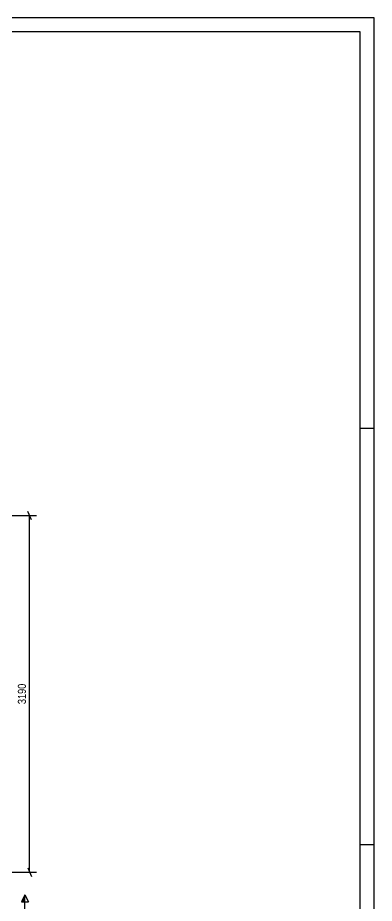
# Model space of a CAD drawing. Header units: millimetres. Extents: x -88 to 753, y -416 to 178.
# Drawn here: x 625.2 to 752.6, y -138.7 to 178.2 of the extents above; entities that cross this region are included whole.
import ezdxf

# ---------------------------------------------------------------- set-up
doc = ezdxf.new("R2010")
doc.units = ezdxf.units.MM
doc.styles.add('Arial Narrow', font='ARIALN.TTF', dxfattribs={"height": 0.2})

# ---------------------------------------------------------------- blocks, each defined once
blk = doc.blocks.new('Unknown-761550090-1163')
at = {"color": 5, "linetype": 'Continuous'}
for p, q in [((752.6, 178.2), (-88.4, 178.2)), ((752.6, -415.8), (752.6, 178.2)), ((747.6, 173.2), (-83.4, 173.2)), ((747.6, -410.8), (747.6, 173.2)), ((752.6, 31.2), (747.6, 31.2)), ((752.6, -117.8), (747.6, -117.8))]:
    blk.add_line(p, q, dxfattribs=at)
blk = doc.blocks.new('StraightDimension-761550090-2771 - 1684')
at = {"color": 7, "linetype": 'Continuous'}
for p, q in [((600.54, 0), (631.83, 0)), ((630.03, -1.5), (628.83, 1.5)), ((629.43, -127.6), (629.43, 0)), ((628.83, -126.1), (630.03, -129.1)), ((600.54, -127.6), (631.83, -127.6))]:
    blk.add_line(p, q, dxfattribs=at)
at = {"color": 0}
blk.add_wipeout([(628.68, -59.54), (624.48, -59.54), (624.48, -68.06), (628.68, -68.06)], dxfattribs=at)
at = {"color": 3, "style": 'Arial Narrow'}
blk.add_text('3190', height=2.863, rotation=90.0002, dxfattribs=at).set_placement((628.08, -67.46))
blk = doc.blocks.new('SectionMark-761550090-3241 - 1684')
at = {"linetype": 'Continuous'}
blk.add_hatch(color=6, dxfattribs=at).paths.add_polyline_path([(627.76, -138.19), (626.51, -138.19), (627.76, -135.69)])
at = {"color": 6, "linetype": 'Continuous'}
for p, q in [((627.76, -135.69), (626.51, -138.19)), ((627.76, -143.69), (627.76, -135.69)), ((627.76, -135.69), (629.01, -138.19)), ((626.51, -138.19), (629.01, -138.19))]:
    blk.add_line(p, q, dxfattribs=at)

msp = doc.modelspace()

# ---------------------------------------------------------------- block references
msp.add_blockref('Unknown-761550090-1163', (0, 0))

# ---------------------------------------------------------------- next in the draw order: block references
for name in ['StraightDimension-761550090-2771 - 1684', 'SectionMark-761550090-3241 - 1684']:
    msp.add_blockref(name, (0, 0))

doc.saveas('drawing.dxf')
